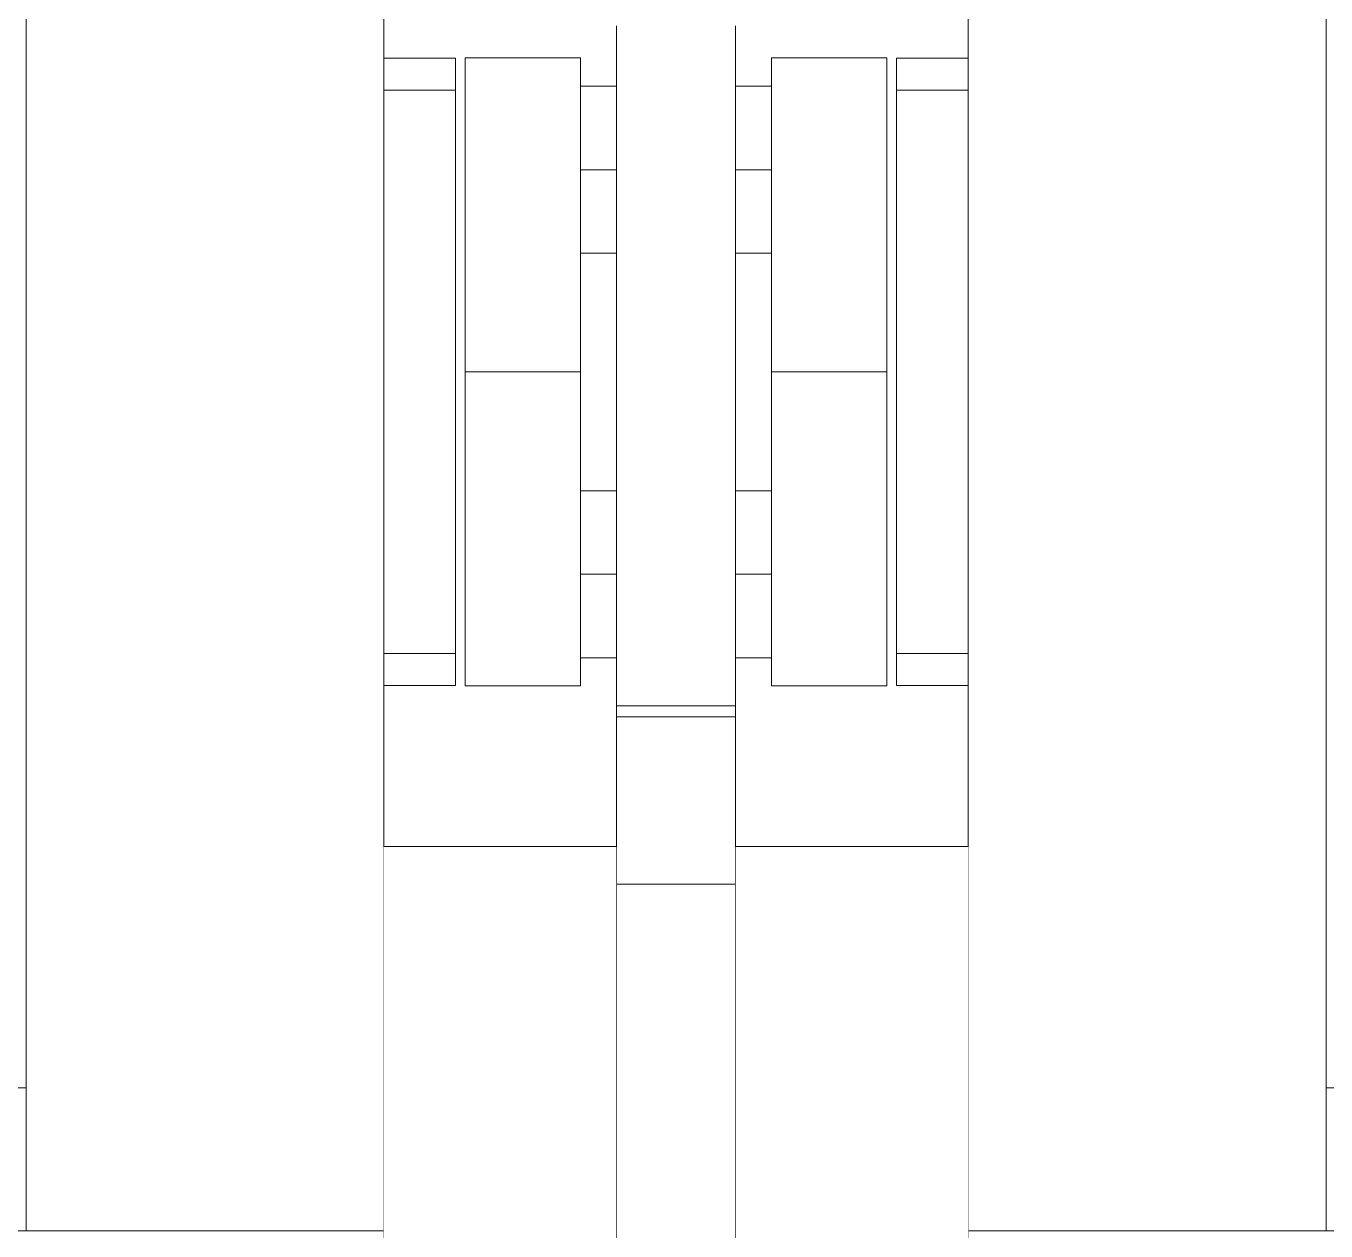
# Model space of a CAD drawing. Header units: millimetres. Extents: x -46169 to 237885, y -84465 to 18123.
# Drawn here: x 169722.6 to 169831.6, y -80647.3 to -80546.3 of the extents above; entities that cross this region are included whole.
import ezdxf

# ---------------------------------------------------------------- set-up
doc = ezdxf.new("R2010")
doc.units = ezdxf.units.MM
doc.header["$MEASUREMENT"] = 0
doc.linetypes.add('Wipeout_Contour', pattern=[1000, 0, -1000])
doc.layers.add('New_A-20-M_Floor_Slab', color=7, linetype='Continuous')
doc.layers.add('New_A-35-M_FFE_Fixed', color=7, linetype='Continuous')
doc.layers.add('New_A-20-M_Floor_Slab_Pen_No__89', color=8, linetype='Continuous', lineweight=20)
doc.layers.add('New_A-35-M_FFE_Fixed_Pen_No__1', color=7, linetype='Continuous', lineweight=13)

# ---------------------------------------------------------------- blocks, each defined once
blk = doc.blocks.new('Section Elem_134_3', base_point=(129666.67, -84332.61))
at = {"color": 254, "linetype": 'Wipeout_Contour', "lineweight": 0, "ltscale": 3006621.903071691}
blk.add_wipeout([(169752.61, -80601.62), (169752.61, -80615.11), (169772.11, -80615.11), (169772.11, -80599.29), (169769.11, -80599.29), (169769.11, -80601.65), (169759.42, -80601.65), (169759.42, -80549.01), (169769.11, -80549.01), (169769.11, -80551.38), (169772.11, -80551.38), (169772.11, -80520.4), (169752.61, -80520.4), (169752.61, -80549.04), (169758.61, -80549.04), (169758.61, -80601.62)], dxfattribs=at).dxf.layer = 'New_A-20-M_Floor_Slab'
at = {"color": 254, "linetype": 'Wipeout_Contour', "lineweight": 0, "ltscale": 3007024.959560505}
blk.add_wipeout([(169801.61, -80520.4), (169782.11, -80520.4), (169782.11, -80551.38), (169785.11, -80551.38), (169785.11, -80549.01), (169794.8, -80549.01), (169794.8, -80601.65), (169785.11, -80601.65), (169785.11, -80599.29), (169782.11, -80599.29), (169782.11, -80615.11), (169801.61, -80615.11), (169801.61, -80601.62), (169795.61, -80601.62), (169795.61, -80549.04), (169801.61, -80549.04)], dxfattribs=at).dxf.layer = 'New_A-20-M_Floor_Slab'
at = {"color": 254, "linetype": 'Wipeout_Contour', "lineweight": 0, "ltscale": 751685.506251}
blk.add_wipeout([(169769.11, -80585.29), (169772.11, -80585.29), (169772.11, -80565.38), (169769.11, -80565.38)], dxfattribs=at).dxf.layer = 'New_A-20-M_Floor_Slab'
at = {"color": 254, "linetype": 'Wipeout_Contour', "lineweight": 0, "ltscale": 751732.483802}
blk.add_wipeout([(169785.11, -80565.38), (169782.11, -80565.38), (169782.11, -80585.29), (169785.11, -80585.29)], dxfattribs=at).dxf.layer = 'New_A-20-M_Floor_Slab'
blk = doc.blocks.new('Section Elem_137_3', base_point=(129666.67, -84332.61))
at = {"layer": 'New_A-35-M_FFE_Fixed_Pen_No__1', "linetype": 'Continuous'}
blk.add_line((169772.11, -80618.27), (169772.11, -80618.27), dxfattribs=at)
at = {"color": 254, "linetype": 'Wipeout_Contour', "lineweight": 0, "ltscale": 751660.944753}
blk.add_wipeout([(169772.11, -80546.44), (169772.11, -80548.19), (169782.11, -80548.19), (169782.11, -80546.44)], dxfattribs=at).dxf.layer = 'New_A-35-M_FFE_Fixed'
at = {"color": 254, "linetype": 'Wipeout_Contour', "lineweight": 0, "ltscale": 751742.055862}
blk.add_wipeout([(169795.61, -80549.04), (169795.61, -80549.56), (169801.61, -80549.56), (169801.61, -80549.04)], dxfattribs=at).dxf.layer = 'New_A-35-M_FFE_Fixed'
at = {"color": 254, "linetype": 'Wipeout_Contour', "lineweight": 0, "ltscale": 751693.618968}
blk.add_wipeout([(169782.11, -80553.43), (169785.11, -80553.43), (169785.11, -80551.91), (169782.11, -80551.91)], dxfattribs=at).dxf.layer = 'New_A-35-M_FFE_Fixed'
at = {"color": 254, "linetype": 'Wipeout_Contour', "lineweight": 0, "ltscale": 939626.90632}
blk.add_wipeout([(169782.11, -80558.38), (169785.11, -80558.38), (169785.11, -80556.38), (169785.11, -80555.7), (169782.11, -80555.7)], dxfattribs=at).dxf.layer = 'New_A-35-M_FFE_Fixed'
at = {"color": 254, "linetype": 'Wipeout_Contour', "lineweight": 0, "ltscale": 751713.195489}
blk.add_wipeout([(169782.11, -80564.84), (169785.11, -80564.84), (169785.11, -80563.33), (169782.11, -80563.33)], dxfattribs=at).dxf.layer = 'New_A-35-M_FFE_Fixed'
at = {"color": 254, "linetype": 'Wipeout_Contour', "lineweight": 0, "ltscale": 751755.021915}
blk.add_wipeout([(169782.11, -80589.61), (169785.11, -80589.61), (169785.11, -80587.34), (169782.11, -80587.34)], dxfattribs=at).dxf.layer = 'New_A-35-M_FFE_Fixed'
at = {"color": 254, "linetype": 'Wipeout_Contour', "lineweight": 0, "ltscale": 751768.106728}
blk.add_wipeout([(169785.11, -80594.97), (169782.11, -80594.97), (169782.11, -80597.24), (169785.11, -80597.24)], dxfattribs=at).dxf.layer = 'New_A-35-M_FFE_Fixed'
at = {"color": 254, "linetype": 'Wipeout_Contour', "lineweight": 0, "ltscale": 751831.333802}
blk.add_wipeout([(169801.61, -80601.11), (169795.61, -80601.11), (169795.61, -80601.62), (169801.61, -80601.62)], dxfattribs=at).dxf.layer = 'New_A-35-M_FFE_Fixed'
at = {"color": 254, "linetype": 'Wipeout_Contour', "lineweight": 0, "ltscale": 751757.050545}
blk.add_wipeout([(169782.11, -80603.37), (169782.11, -80603.32), (169772.11, -80603.32), (169772.11, -80603.37)], dxfattribs=at).dxf.layer = 'New_A-35-M_FFE_Fixed'
at = {"color": 254, "linetype": 'Wipeout_Contour', "lineweight": 0, "ltscale": 751759.515325}
blk.add_wipeout([(169772.11, -80604.23), (169772.11, -80605.34), (169782.11, -80605.34), (169782.11, -80604.23)], dxfattribs=at).dxf.layer = 'New_A-35-M_FFE_Fixed'
at = {"color": 254, "linetype": 'Wipeout_Contour', "lineweight": 0, "ltscale": 751762.736663}
blk.add_wipeout([(169772.11, -80606.1), (169772.11, -80607.22), (169782.11, -80607.22), (169782.11, -80606.1)], dxfattribs=at).dxf.layer = 'New_A-35-M_FFE_Fixed'
at = {"color": 254, "linetype": 'Wipeout_Contour', "lineweight": 0, "ltscale": 751798.834528}
blk.add_wipeout([(169782.11, -80629.54), (169782.11, -80625.86), (169772.11, -80625.86), (169772.11, -80629.54)], dxfattribs=at).dxf.layer = 'New_A-35-M_FFE_Fixed'
at = {"layer": 'New_A-35-M_FFE_Fixed_Pen_No__1', "linetype": 'Continuous'}
for p, q in [((169772.11, -80603.32), (169772.11, -80603.32)), ((169772.11, -80604.23), (169772.11, -80604.23))]:
    blk.add_line(p, q, dxfattribs=at)
at = {"color": 254, "linetype": 'Wipeout_Contour', "lineweight": 0, "ltscale": 751691.861441}
blk.add_wipeout([(169782.11, -80551.38), (169782.11, -80551.91), (169785.11, -80551.91), (169785.11, -80551.38)], dxfattribs=at).dxf.layer = 'New_A-35-M_FFE_Fixed'
at = {"color": 254, "linetype": 'Wipeout_Contour', "lineweight": 0, "ltscale": 751696.86675}
blk.add_wipeout([(169785.11, -80553.43), (169782.11, -80553.43), (169782.11, -80555.7), (169785.11, -80555.7)], dxfattribs=at).dxf.layer = 'New_A-35-M_FFE_Fixed'
at = {"color": 254, "linetype": 'Wipeout_Contour', "lineweight": 0, "ltscale": 751709.947409}
blk.add_wipeout([(169782.11, -80561.05), (169782.11, -80563.33), (169785.11, -80563.33), (169785.11, -80561.05)], dxfattribs=at).dxf.layer = 'New_A-35-M_FFE_Fixed'
at = {"color": 254, "linetype": 'Wipeout_Contour', "lineweight": 0, "ltscale": 939644.780091}
blk.add_wipeout([(169782.11, -80565.38), (169785.11, -80565.38), (169785.11, -80565.26), (169785.11, -80564.84), (169782.11, -80564.84)], dxfattribs=at).dxf.layer = 'New_A-35-M_FFE_Fixed'
at = {"color": 254, "linetype": 'Wipeout_Contour', "lineweight": 0, "ltscale": 751751.773016}
blk.add_wipeout([(169782.11, -80587.34), (169785.11, -80587.34), (169785.11, -80585.82), (169782.11, -80585.82)], dxfattribs=at).dxf.layer = 'New_A-35-M_FFE_Fixed'
at = {"color": 254, "linetype": 'Wipeout_Contour', "lineweight": 0, "ltscale": 939706.115545}
blk.add_wipeout([(169785.11, -80592.29), (169782.11, -80592.29), (169782.11, -80594.97), (169785.11, -80594.97), (169785.11, -80594.28)], dxfattribs=at).dxf.layer = 'New_A-35-M_FFE_Fixed'
at = {"color": 254, "linetype": 'Wipeout_Contour', "lineweight": 0, "ltscale": 751771.355993}
blk.add_wipeout([(169785.11, -80597.24), (169782.11, -80597.24), (169782.11, -80598.75), (169785.11, -80598.75)], dxfattribs=at).dxf.layer = 'New_A-35-M_FFE_Fixed'
at = {"color": 254, "linetype": 'Wipeout_Contour', "lineweight": 0, "ltscale": 751829.040388}
blk.add_wipeout([(169795.61, -80598.94), (169795.61, -80601.11), (169801.61, -80601.11), (169801.61, -80598.94)], dxfattribs=at).dxf.layer = 'New_A-35-M_FFE_Fixed'
at = {"layer": 'New_A-35-M_FFE_Fixed_Pen_No__1', "linetype": 'Continuous'}
blk.add_line((169795.61, -80601.62), (169795.61, -80601.11), dxfattribs=at)
at = {"color": 254, "linetype": 'Wipeout_Contour', "lineweight": 0, "ltscale": 751786.693884}
blk.add_wipeout([(169795.61, -80598.94), (169801.61, -80598.94), (169801.61, -80551.72), (169795.61, -80551.72)], dxfattribs=at).dxf.layer = 'New_A-35-M_FFE_Fixed'
at = {"color": 254, "linetype": 'Wipeout_Contour', "lineweight": 0, "ltscale": 751671.067903}
blk.add_wipeout([(169772.11, -80553.51), (169782.11, -80553.51), (169782.11, -80552.92), (169772.11, -80552.92)], dxfattribs=at).dxf.layer = 'New_A-35-M_FFE_Fixed'
at = {"color": 254, "linetype": 'Wipeout_Contour', "lineweight": 0, "ltscale": 751705.703677}
blk.add_wipeout([(169782.11, -80558.38), (169782.11, -80561.05), (169785.11, -80561.05), (169785.11, -80558.38)], dxfattribs=at).dxf.layer = 'New_A-35-M_FFE_Fixed'
at = {"color": 254, "linetype": 'Wipeout_Contour', "lineweight": 0, "ltscale": 751750.014748}
blk.add_wipeout([(169782.11, -80585.29), (169782.11, -80585.82), (169785.11, -80585.82), (169785.11, -80585.29)], dxfattribs=at).dxf.layer = 'New_A-35-M_FFE_Fixed'
at = {"color": 254, "linetype": 'Wipeout_Contour', "lineweight": 0, "ltscale": 751759.266758}
blk.add_wipeout([(169782.11, -80592.29), (169785.11, -80592.29), (169785.11, -80589.61), (169782.11, -80589.61)], dxfattribs=at).dxf.layer = 'New_A-35-M_FFE_Fixed'
at = {"color": 254, "linetype": 'Wipeout_Contour', "lineweight": 0, "ltscale": 751773.114606}
blk.add_wipeout([(169785.11, -80598.75), (169782.11, -80598.75), (169782.11, -80599.29), (169785.11, -80599.29)], dxfattribs=at).dxf.layer = 'New_A-35-M_FFE_Fixed'
at = {"layer": 'New_A-35-M_FFE_Fixed_Pen_No__1', "linetype": 'Continuous'}
blk.add_line((169795.61, -80601.11), (169795.61, -80598.94), dxfattribs=at)
at = {"color": 254, "linetype": 'Wipeout_Contour', "lineweight": 0, "ltscale": 751744.348121}
blk.add_wipeout([(169795.61, -80551.72), (169801.61, -80551.72), (169801.61, -80549.56), (169795.61, -80549.56)], dxfattribs=at).dxf.layer = 'New_A-35-M_FFE_Fixed'
at = {"color": 254, "linetype": 'Wipeout_Contour', "lineweight": 0, "ltscale": 751780.002809}
blk.add_wipeout([(169785.11, -80593.94), (169794.8, -80593.94), (169794.8, -80585.4), (169785.11, -80585.4)], dxfattribs=at).dxf.layer = 'New_A-35-M_FFE_Fixed'
at = {"color": 254, "linetype": 'Wipeout_Contour', "lineweight": 0, "ltscale": 751741.920568}
blk.add_wipeout([(169782.11, -80597.66), (169782.11, -80591.39), (169772.11, -80591.39), (169772.11, -80597.66)], dxfattribs=at).dxf.layer = 'New_A-35-M_FFE_Fixed'
at = {"layer": 'New_A-35-M_FFE_Fixed_Pen_No__1', "linetype": 'Continuous'}
for p, q in [((169795.61, -80549.56), (169795.61, -80549.04)), ((169795.61, -80551.72), (169795.61, -80549.56)), ((169795.61, -80598.94), (169795.61, -80551.72)), ((169785.11, -80592.29), (169782.11, -80592.29))]:
    blk.add_line(p, q, dxfattribs=at)
at = {"color": 254, "linetype": 'Wipeout_Contour', "lineweight": 0, "ltscale": 751851.783075}
blk.add_wipeout([(169801.61, -80503.33), (169801.61, -80647.33), (169831.61, -80647.33), (169831.61, -80503.33)], dxfattribs=at).dxf.layer = 'New_A-35-M_FFE_Fixed'
at = {"color": 254, "linetype": 'Wipeout_Contour', "lineweight": 0, "ltscale": 751764.043222}
blk.add_wipeout([(169785.11, -80575.33), (169785.11, -80585.4), (169794.8, -80585.4), (169794.8, -80575.33)], dxfattribs=at).dxf.layer = 'New_A-35-M_FFE_Fixed'
at = {"color": 254, "linetype": 'Wipeout_Contour', "lineweight": 0, "ltscale": 751792.218721}
blk.add_wipeout([(169794.8, -80593.94), (169785.11, -80593.94), (169785.11, -80599.65), (169794.8, -80599.65)], dxfattribs=at).dxf.layer = 'New_A-35-M_FFE_Fixed'
at = {"layer": 'New_A-35-M_FFE_Fixed_Pen_No__1', "linetype": 'Continuous'}
for p, q in [((169801.61, -80549.04), (169795.61, -80549.04)), ((169801.61, -80551.72), (169795.61, -80551.72)), ((169785.11, -80585.29), (169782.11, -80585.29)), ((169785.11, -80593.94), (169785.11, -80585.4)), ((169794.8, -80593.94), (169794.8, -80585.4)), ((169801.61, -80598.94), (169795.61, -80598.94)), ((169801.61, -80601.62), (169795.61, -80601.62))]:
    blk.add_line(p, q, dxfattribs=at)
at = {"color": 254, "linetype": 'Wipeout_Contour', "lineweight": 0, "ltscale": 751746.770316}
blk.add_wipeout([(169785.11, -80575.33), (169794.8, -80575.33), (169794.8, -80565.26), (169785.11, -80565.26)], dxfattribs=at).dxf.layer = 'New_A-35-M_FFE_Fixed'
at = {"color": 254, "linetype": 'Wipeout_Contour', "lineweight": 0, "ltscale": 751798.830274}
blk.add_wipeout([(169785.11, -80599.65), (169785.11, -80601.65), (169794.8, -80601.65), (169794.8, -80599.65)], dxfattribs=at).dxf.layer = 'New_A-35-M_FFE_Fixed'
at = {"color": 254, "linetype": 'Wipeout_Contour', "lineweight": 0, "ltscale": 1129280.718293876}
blk.add_wipeout([(170302.61, -80647.33), (170272.61, -80647.33), (169831.61, -80647.33), (169801.61, -80647.33), (169801.61, -80695.83), (170302.61, -80695.83)], dxfattribs=at).dxf.layer = 'New_A-35-M_FFE_Fixed'
at = {"layer": 'New_A-35-M_FFE_Fixed_Pen_No__1', "linetype": 'Continuous'}
for p, q in [((169801.61, -80647.33), (169801.61, -80503.33)), ((169794.8, -80575.33), (169785.11, -80575.33)), ((169785.11, -80585.4), (169785.11, -80575.33)), ((169794.8, -80585.4), (169794.8, -80575.33)), ((169785.11, -80599.65), (169785.11, -80593.94)), ((169794.8, -80599.65), (169794.8, -80593.94)), ((169785.11, -80599.29), (169782.11, -80599.29)), ((169785.11, -80601.65), (169785.11, -80599.65)), ((169794.8, -80601.65), (169794.8, -80599.65)), ((169794.8, -80601.65), (169785.11, -80601.65)), ((169801.61, -80695.83), (169801.61, -80647.33))]:
    blk.add_line(p, q, dxfattribs=at)
at = {"color": 254, "linetype": 'Wipeout_Contour', "lineweight": 0, "ltscale": 751730.813732}
blk.add_wipeout([(169785.11, -80565.26), (169794.8, -80565.26), (169794.8, -80556.72), (169785.11, -80556.72)], dxfattribs=at).dxf.layer = 'New_A-35-M_FFE_Fixed'
at = {"color": 254, "linetype": 'Wipeout_Contour', "lineweight": 0, "ltscale": 752816.079551}
blk.add_wipeout([(170272.61, -80647.33), (170272.61, -80635.33), (169831.61, -80635.33), (169831.61, -80647.33)], dxfattribs=at).dxf.layer = 'New_A-35-M_FFE_Fixed'
at = {"layer": 'New_A-35-M_FFE_Fixed_Pen_No__1', "linetype": 'Continuous'}
for p, q in [((169785.11, -80558.38), (169782.11, -80558.38)), ((169785.11, -80565.38), (169782.11, -80565.38)), ((169785.11, -80575.33), (169785.11, -80565.26)), ((169794.8, -80575.33), (169794.8, -80565.26)), ((169831.61, -80647.33), (169801.61, -80647.33)), ((169831.61, -80647.33), (170272.61, -80647.33))]:
    blk.add_line(p, q, dxfattribs=at)
at = {"color": 254, "linetype": 'Wipeout_Contour', "lineweight": 0, "ltscale": 752692.760399}
blk.add_wipeout([(170272.61, -80635.33), (170272.61, -80503.33), (169831.61, -80503.33), (169831.61, -80635.33)], dxfattribs=at).dxf.layer = 'New_A-35-M_FFE_Fixed'
at = {"color": 254, "linetype": 'Wipeout_Contour', "lineweight": 0, "ltscale": 751718.602066}
blk.add_wipeout([(169785.11, -80556.72), (169794.8, -80556.72), (169794.8, -80551.02), (169785.11, -80551.02)], dxfattribs=at).dxf.layer = 'New_A-35-M_FFE_Fixed'
at = {"layer": 'New_A-35-M_FFE_Fixed_Pen_No__1', "linetype": 'Continuous'}
for p, q in [((169831.61, -80647.33), (169831.61, -80503.33)), ((169785.11, -80565.26), (169785.11, -80556.72)), ((169794.8, -80565.26), (169794.8, -80556.72)), ((169831.61, -80635.33), (170272.61, -80635.33))]:
    blk.add_line(p, q, dxfattribs=at)
at = {"color": 254, "linetype": 'Wipeout_Contour', "lineweight": 0, "ltscale": 751711.993509}
blk.add_wipeout([(169785.11, -80549.01), (169785.11, -80551.02), (169794.8, -80551.02), (169794.8, -80549.01)], dxfattribs=at).dxf.layer = 'New_A-35-M_FFE_Fixed'
at = {"layer": 'New_A-35-M_FFE_Fixed_Pen_No__1', "linetype": 'Continuous'}
for p, q in [((169785.11, -80551.02), (169785.11, -80549.01)), ((169794.8, -80549.01), (169785.11, -80549.01)), ((169794.8, -80551.02), (169794.8, -80549.01)), ((169785.11, -80551.38), (169782.11, -80551.38)), ((169785.11, -80556.72), (169785.11, -80551.02)), ((169794.8, -80556.72), (169794.8, -80551.02))]:
    blk.add_line(p, q, dxfattribs=at)
blk = doc.blocks.new('Section Elem_150_3', base_point=(129666.67, -84332.61))
at = {"color": 254, "linetype": 'Wipeout_Contour', "lineweight": 0, "ltscale": 751659.354756}
blk.add_wipeout([(169782.11, -80546.44), (169782.11, -80546.33), (169772.11, -80546.33), (169772.11, -80546.44)], dxfattribs=at).dxf.layer = 'New_A-35-M_FFE_Fixed'
at = {"color": 254, "linetype": 'Wipeout_Contour', "lineweight": 0, "ltscale": 751586.65892}
blk.add_wipeout([(169752.61, -80549.04), (169752.61, -80549.56), (169758.61, -80549.56), (169758.61, -80549.04)], dxfattribs=at).dxf.layer = 'New_A-35-M_FFE_Fixed'
at = {"color": 254, "linetype": 'Wipeout_Contour', "lineweight": 0, "ltscale": 939559.378297}
blk.add_wipeout([(169769.11, -80551.91), (169769.11, -80553.43), (169772.11, -80553.43), (169772.11, -80552.92), (169772.11, -80551.91)], dxfattribs=at).dxf.layer = 'New_A-35-M_FFE_Fixed'
at = {"color": 254, "linetype": 'Wipeout_Contour', "lineweight": 0, "ltscale": 751654.130642}
blk.add_wipeout([(169772.11, -80555.7), (169769.11, -80555.7), (169769.11, -80558.38), (169772.11, -80558.38)], dxfattribs=at).dxf.layer = 'New_A-35-M_FFE_Fixed'
at = {"color": 254, "linetype": 'Wipeout_Contour', "lineweight": 0, "ltscale": 751666.216479}
blk.add_wipeout([(169769.11, -80564.84), (169772.11, -80564.84), (169772.11, -80563.33), (169769.11, -80563.33)], dxfattribs=at).dxf.layer = 'New_A-35-M_FFE_Fixed'
at = {"color": 254, "linetype": 'Wipeout_Contour', "lineweight": 0, "ltscale": 751708.045518}
blk.add_wipeout([(169769.11, -80587.34), (169769.11, -80589.61), (169772.11, -80589.61), (169772.11, -80587.34)], dxfattribs=at).dxf.layer = 'New_A-35-M_FFE_Fixed'
at = {"color": 254, "linetype": 'Wipeout_Contour', "lineweight": 0, "ltscale": 751721.131354}
blk.add_wipeout([(169769.11, -80594.97), (169769.11, -80597.24), (169772.11, -80597.24), (169772.11, -80594.97)], dxfattribs=at).dxf.layer = 'New_A-35-M_FFE_Fixed'
at = {"color": 254, "linetype": 'Wipeout_Contour', "lineweight": 0, "ltscale": 751675.955316}
blk.add_wipeout([(169758.61, -80601.11), (169752.61, -80601.11), (169752.61, -80601.62), (169758.61, -80601.62)], dxfattribs=at).dxf.layer = 'New_A-35-M_FFE_Fixed'
at = {"color": 254, "linetype": 'Wipeout_Contour', "lineweight": 0, "ltscale": 751757.831611}
blk.add_wipeout([(169782.11, -80604.23), (169782.11, -80603.37), (169772.11, -80603.37), (169772.11, -80604.23)], dxfattribs=at).dxf.layer = 'New_A-35-M_FFE_Fixed'
at = {"color": 254, "linetype": 'Wipeout_Contour', "lineweight": 0, "ltscale": 751761.121701}
blk.add_wipeout([(169782.11, -80606.1), (169782.11, -80605.34), (169772.11, -80605.34), (169772.11, -80606.1)], dxfattribs=at).dxf.layer = 'New_A-35-M_FFE_Fixed'
at = {"color": 254, "linetype": 'Wipeout_Contour', "lineweight": 0, "ltscale": 751764.314424}
blk.add_wipeout([(169772.11, -80607.22), (169772.11, -80607.94), (169782.11, -80607.94), (169782.11, -80607.22)], dxfattribs=at).dxf.layer = 'New_A-35-M_FFE_Fixed'
at = {"color": 254, "linetype": 'Wipeout_Contour', "lineweight": 0, "ltscale": 751769.552068}
blk.add_wipeout([(169782.11, -80611.52), (169782.11, -80609.75), (169772.11, -80609.75), (169772.11, -80611.52)], dxfattribs=at).dxf.layer = 'New_A-35-M_FFE_Fixed'
at = {"color": 254, "linetype": 'Wipeout_Contour', "lineweight": 0, "ltscale": 751781.253625}
blk.add_wipeout([(169772.11, -80618.27), (169782.11, -80618.27), (169782.11, -80616.64), (169772.11, -80616.64)], dxfattribs=at).dxf.layer = 'New_A-35-M_FFE_Fixed'
at = {"color": 254, "linetype": 'Wipeout_Contour', "lineweight": 0, "ltscale": 751792.681362}
blk.add_wipeout([(169772.11, -80625.86), (169782.11, -80625.86), (169782.11, -80622.37), (169772.11, -80622.37)], dxfattribs=at).dxf.layer = 'New_A-35-M_FFE_Fixed'
at = {"color": 254, "linetype": 'Wipeout_Contour', "lineweight": 0, "ltscale": 751825.743957}
blk.add_wipeout([(169782.11, -80646.23), (169782.11, -80640.54), (169772.11, -80640.54), (169772.11, -80646.23)], dxfattribs=at).dxf.layer = 'New_A-35-M_FFE_Fixed'
at = {"layer": 'New_A-35-M_FFE_Fixed_Pen_No__1', "linetype": 'Continuous'}
for p, q in [((169782.11, -80604.23), (169772.11, -80604.23)), ((169772.11, -80606.1), (169772.11, -80604.23)), ((169782.11, -80606.1), (169782.11, -80604.23))]:
    blk.add_line(p, q, dxfattribs=at)
at = {"color": 254, "linetype": 'Wipeout_Contour', "lineweight": 0, "ltscale": 751644.881098}
blk.add_wipeout([(169769.11, -80551.91), (169772.11, -80551.91), (169772.11, -80551.38), (169769.11, -80551.38)], dxfattribs=at).dxf.layer = 'New_A-35-M_FFE_Fixed'
at = {"color": 254, "linetype": 'Wipeout_Contour', "lineweight": 0, "ltscale": 751649.886856}
blk.add_wipeout([(169769.11, -80553.43), (169769.11, -80555.7), (169772.11, -80555.7), (169772.11, -80553.43)], dxfattribs=at).dxf.layer = 'New_A-35-M_FFE_Fixed'
at = {"color": 254, "linetype": 'Wipeout_Contour', "lineweight": 0, "ltscale": 751662.968195}
blk.add_wipeout([(169772.11, -80561.05), (169769.11, -80561.05), (169769.11, -80563.33), (169772.11, -80563.33)], dxfattribs=at).dxf.layer = 'New_A-35-M_FFE_Fixed'
at = {"color": 254, "linetype": 'Wipeout_Contour', "lineweight": 0, "ltscale": 751667.974461}
blk.add_wipeout([(169769.11, -80564.84), (169769.11, -80565.38), (169772.11, -80565.38), (169772.11, -80564.84)], dxfattribs=at).dxf.layer = 'New_A-35-M_FFE_Fixed'
at = {"color": 254, "linetype": 'Wipeout_Contour', "lineweight": 0, "ltscale": 751704.796416}
blk.add_wipeout([(169769.11, -80587.34), (169772.11, -80587.34), (169772.11, -80585.82), (169769.11, -80585.82)], dxfattribs=at).dxf.layer = 'New_A-35-M_FFE_Fixed'
at = {"color": 254, "linetype": 'Wipeout_Contour', "lineweight": 0, "ltscale": 751716.885897}
blk.add_wipeout([(169769.11, -80592.29), (169769.11, -80594.97), (169772.11, -80594.97), (169772.11, -80592.29)], dxfattribs=at).dxf.layer = 'New_A-35-M_FFE_Fixed'
at = {"color": 254, "linetype": 'Wipeout_Contour', "lineweight": 0, "ltscale": 939656.143184}
blk.add_wipeout([(169772.11, -80597.24), (169769.11, -80597.24), (169769.11, -80598.75), (169772.11, -80598.75), (169772.11, -80597.66)], dxfattribs=at).dxf.layer = 'New_A-35-M_FFE_Fixed'
at = {"color": 254, "linetype": 'Wipeout_Contour', "lineweight": 0, "ltscale": 751673.661429}
blk.add_wipeout([(169758.61, -80598.94), (169752.61, -80598.94), (169752.61, -80601.11), (169758.61, -80601.11)], dxfattribs=at).dxf.layer = 'New_A-35-M_FFE_Fixed'
at = {"color": 254, "linetype": 'Wipeout_Contour', "lineweight": 0, "ltscale": 751766.483281}
blk.add_wipeout([(169772.11, -80609.75), (169782.11, -80609.75), (169782.11, -80607.94), (169772.11, -80607.94)], dxfattribs=at).dxf.layer = 'New_A-35-M_FFE_Fixed'
at = {"color": 254, "linetype": 'Wipeout_Contour', "lineweight": 0, "ltscale": 751778.414346}
blk.add_wipeout([(169782.11, -80616.64), (169782.11, -80614.96), (169772.11, -80614.96), (169772.11, -80616.64)], dxfattribs=at).dxf.layer = 'New_A-35-M_FFE_Fixed'
at = {"color": 254, "linetype": 'Wipeout_Contour', "lineweight": 0, "ltscale": 751783.972911}
blk.add_wipeout([(169782.11, -80619.81), (169782.11, -80618.27), (169772.11, -80618.27), (169772.11, -80619.81)], dxfattribs=at).dxf.layer = 'New_A-35-M_FFE_Fixed'
at = {"color": 254, "linetype": 'Wipeout_Contour', "lineweight": 0, "ltscale": 751816.214127}
blk.add_wipeout([(169782.11, -80640.54), (169782.11, -80635.12), (169772.11, -80635.12), (169772.11, -80640.54)], dxfattribs=at).dxf.layer = 'New_A-35-M_FFE_Fixed'
at = {"color": 254, "linetype": 'Wipeout_Contour', "lineweight": 0, "ltscale": 751835.554413}
blk.add_wipeout([(169782.11, -80651.97), (169782.11, -80646.23), (169772.11, -80646.23), (169772.11, -80651.97)], dxfattribs=at).dxf.layer = 'New_A-35-M_FFE_Fixed'
at = {"layer": 'New_A-35-M_FFE_Fixed_Pen_No__1', "linetype": 'Continuous'}
for p, q in [((169758.61, -80601.62), (169758.61, -80601.11)), ((169772.11, -80607.94), (169772.11, -80606.1)), ((169782.11, -80607.94), (169782.11, -80606.1)), ((169772.11, -80609.75), (169772.11, -80607.94)), ((169782.11, -80609.75), (169782.11, -80607.94)), ((169772.11, -80618.27), (169772.11, -80616.64)), ((169782.11, -80618.27), (169782.11, -80616.64)), ((169782.11, -80618.27), (169772.11, -80618.27)), ((169772.11, -80646.23), (169772.11, -80640.54)), ((169782.11, -80646.23), (169782.11, -80640.54)), ((169772.11, -80651.97), (169772.11, -80646.23)), ((169782.11, -80651.97), (169782.11, -80646.23))]:
    blk.add_line(p, q, dxfattribs=at)
at = {"color": 254, "linetype": 'Wipeout_Contour', "lineweight": 0, "ltscale": 751666.500424}
blk.add_wipeout([(169782.11, -80552.92), (169782.11, -80548.19), (169772.11, -80548.19), (169772.11, -80552.92)], dxfattribs=at).dxf.layer = 'New_A-35-M_FFE_Fixed'
at = {"color": 254, "linetype": 'Wipeout_Contour', "lineweight": 0, "ltscale": 751631.30617}
blk.add_wipeout([(169758.61, -80598.94), (169758.61, -80551.72), (169752.61, -80551.72), (169752.61, -80598.94)], dxfattribs=at).dxf.layer = 'New_A-35-M_FFE_Fixed'
at = {"color": 254, "linetype": 'Wipeout_Contour', "lineweight": 0, "ltscale": 751658.724198}
blk.add_wipeout([(169769.11, -80558.38), (169769.11, -80561.05), (169772.11, -80561.05), (169772.11, -80558.38)], dxfattribs=at).dxf.layer = 'New_A-35-M_FFE_Fixed'
at = {"color": 254, "linetype": 'Wipeout_Contour', "lineweight": 0, "ltscale": 751703.038039}
blk.add_wipeout([(169769.11, -80585.29), (169769.11, -80585.82), (169772.11, -80585.82), (169772.11, -80585.29)], dxfattribs=at).dxf.layer = 'New_A-35-M_FFE_Fixed'
at = {"color": 254, "linetype": 'Wipeout_Contour', "lineweight": 0, "ltscale": 939641.528911}
blk.add_wipeout([(169769.11, -80589.61), (169769.11, -80592.29), (169772.11, -80592.29), (169772.11, -80591.39), (169772.11, -80589.61)], dxfattribs=at).dxf.layer = 'New_A-35-M_FFE_Fixed'
at = {"color": 254, "linetype": 'Wipeout_Contour', "lineweight": 0, "ltscale": 751726.13934}
blk.add_wipeout([(169772.11, -80598.75), (169769.11, -80598.75), (169769.11, -80599.29), (169772.11, -80599.29)], dxfattribs=at).dxf.layer = 'New_A-35-M_FFE_Fixed'
at = {"color": 254, "linetype": 'Wipeout_Contour', "lineweight": 0, "ltscale": 751775.517637}
blk.add_wipeout([(169772.11, -80614.96), (169782.11, -80614.96), (169782.11, -80613.26), (169772.11, -80613.26)], dxfattribs=at).dxf.layer = 'New_A-35-M_FFE_Fixed'
at = {"color": 254, "linetype": 'Wipeout_Contour', "lineweight": 0, "ltscale": 751787.484203}
blk.add_wipeout([(169782.11, -80622.37), (169782.11, -80619.81), (169772.11, -80619.81), (169772.11, -80622.37)], dxfattribs=at).dxf.layer = 'New_A-35-M_FFE_Fixed'
at = {"color": 254, "linetype": 'Wipeout_Contour', "lineweight": 0, "ltscale": 751807.315032}
blk.add_wipeout([(169782.11, -80635.12), (169782.11, -80630.17), (169772.11, -80630.17), (169772.11, -80635.12)], dxfattribs=at).dxf.layer = 'New_A-35-M_FFE_Fixed'
at = {"layer": 'New_A-35-M_FFE_Fixed_Pen_No__1', "linetype": 'Continuous'}
for p, q in [((169772.11, -80548.19), (169772.11, -80546.33)), ((169782.11, -80548.19), (169782.11, -80546.33)), ((169758.61, -80601.11), (169758.61, -80598.94)), ((169772.11, -80616.64), (169772.11, -80614.96)), ((169782.11, -80616.64), (169782.11, -80614.96)), ((169772.11, -80619.81), (169772.11, -80618.27)), ((169782.11, -80619.81), (169782.11, -80618.27)), ((169772.11, -80622.37), (169772.11, -80619.81)), ((169782.11, -80622.37), (169782.11, -80619.81)), ((169772.11, -80625.86), (169772.11, -80622.37)), ((169782.11, -80625.86), (169782.11, -80622.37)), ((169772.11, -80640.54), (169772.11, -80635.12)), ((169782.11, -80640.54), (169782.11, -80635.12))]:
    blk.add_line(p, q, dxfattribs=at)
at = {"color": 254, "linetype": 'Wipeout_Contour', "lineweight": 0, "ltscale": 751588.951653}
blk.add_wipeout([(169752.61, -80551.72), (169758.61, -80551.72), (169758.61, -80549.56), (169752.61, -80549.56)], dxfattribs=at).dxf.layer = 'New_A-35-M_FFE_Fixed'
at = {"color": 254, "linetype": 'Wipeout_Contour', "lineweight": 0, "ltscale": 751678.54378}
blk.add_wipeout([(169782.11, -80561.63), (169782.11, -80553.51), (169772.11, -80553.51), (169772.11, -80561.63)], dxfattribs=at).dxf.layer = 'New_A-35-M_FFE_Fixed'
at = {"color": 254, "linetype": 'Wipeout_Contour', "lineweight": 0, "ltscale": 751728.373635}
blk.add_wipeout([(169772.11, -80591.39), (169782.11, -80591.39), (169782.11, -80581.87), (169772.11, -80581.87)], dxfattribs=at).dxf.layer = 'New_A-35-M_FFE_Fixed'
at = {"color": 254, "linetype": 'Wipeout_Contour', "lineweight": 0, "ltscale": 751687.182307}
blk.add_wipeout([(169769.11, -80593.94), (169769.11, -80585.4), (169759.42, -80585.4), (169759.42, -80593.94)], dxfattribs=at).dxf.layer = 'New_A-35-M_FFE_Fixed'
at = {"color": 254, "linetype": 'Wipeout_Contour', "lineweight": 0, "ltscale": 751748.328016}
blk.add_wipeout([(169782.11, -80598.86), (169782.11, -80597.66), (169772.11, -80597.66), (169772.11, -80598.86)], dxfattribs=at).dxf.layer = 'New_A-35-M_FFE_Fixed'
at = {"color": 254, "linetype": 'Wipeout_Contour', "lineweight": 0, "ltscale": 751772.563532}
blk.add_wipeout([(169782.11, -80611.52), (169772.11, -80611.52), (169772.11, -80613.26), (169782.11, -80613.26)], dxfattribs=at).dxf.layer = 'New_A-35-M_FFE_Fixed'
at = {"color": 254, "linetype": 'Wipeout_Contour', "lineweight": 0, "ltscale": 751802.527248}
blk.add_wipeout([(169772.11, -80630.17), (169782.11, -80630.17), (169782.11, -80629.54), (169772.11, -80629.54)], dxfattribs=at).dxf.layer = 'New_A-35-M_FFE_Fixed'
at = {"layer": 'New_A-35-M_FFE_Fixed_Pen_No__1', "linetype": 'Continuous'}
for p, q in [((169772.11, -80553.51), (169772.11, -80548.19)), ((169782.11, -80553.51), (169782.11, -80548.19)), ((169758.61, -80549.56), (169758.61, -80549.04)), ((169758.61, -80551.72), (169758.61, -80549.56)), ((169758.61, -80598.94), (169758.61, -80551.72)), ((169769.11, -80592.29), (169772.11, -80592.29)), ((169772.11, -80611.52), (169772.11, -80609.75)), ((169782.11, -80611.52), (169782.11, -80609.75)), ((169772.11, -80613.26), (169772.11, -80611.52)), ((169782.11, -80613.26), (169782.11, -80611.52)), ((169772.11, -80614.96), (169772.11, -80613.26)), ((169782.11, -80614.96), (169782.11, -80613.26)), ((169772.11, -80630.17), (169772.11, -80625.86)), ((169782.11, -80630.17), (169782.11, -80625.86)), ((169772.11, -80635.12), (169772.11, -80630.17)), ((169782.11, -80635.12), (169782.11, -80630.17))]:
    blk.add_line(p, q, dxfattribs=at)
at = {"color": 254, "linetype": 'Wipeout_Contour', "lineweight": 0, "ltscale": 751566.302988}
blk.add_wipeout([(169752.61, -80503.33), (169722.61, -80503.33), (169722.61, -80647.33), (169752.61, -80647.33)], dxfattribs=at).dxf.layer = 'New_A-35-M_FFE_Fixed'
at = {"color": 254, "linetype": 'Wipeout_Contour', "lineweight": 0, "ltscale": 751711.319599}
blk.add_wipeout([(169782.11, -80581.87), (169782.11, -80571.51), (169772.11, -80571.51), (169772.11, -80581.87)], dxfattribs=at).dxf.layer = 'New_A-35-M_FFE_Fixed'
at = {"color": 254, "linetype": 'Wipeout_Contour', "lineweight": 0, "ltscale": 751671.22075}
blk.add_wipeout([(169769.11, -80575.33), (169759.42, -80575.33), (169759.42, -80585.4), (169769.11, -80585.4)], dxfattribs=at).dxf.layer = 'New_A-35-M_FFE_Fixed'
at = {"color": 254, "linetype": 'Wipeout_Contour', "lineweight": 0, "ltscale": 751699.399728}
blk.add_wipeout([(169759.42, -80593.94), (169759.42, -80599.65), (169769.11, -80599.65), (169769.11, -80593.94)], dxfattribs=at).dxf.layer = 'New_A-35-M_FFE_Fixed'
at = {"color": 254, "linetype": 'Wipeout_Contour', "lineweight": 0, "ltscale": 751753.181603}
blk.add_wipeout([(169782.11, -80603.32), (169782.11, -80598.86), (169772.11, -80598.86), (169772.11, -80603.32)], dxfattribs=at).dxf.layer = 'New_A-35-M_FFE_Fixed'
at = {"layer": 'New_A-35-M_FFE_Fixed_Pen_No__1', "linetype": 'Continuous'}
for p, q in [((169722.61, -80647.33), (169722.61, -80503.33)), ((169752.61, -80647.33), (169752.61, -80503.33)), ((169752.61, -80549.04), (169758.61, -80549.04)), ((169752.61, -80551.72), (169758.61, -80551.72)), ((169772.11, -80591.39), (169772.11, -80581.87)), ((169782.11, -80591.39), (169782.11, -80581.87)), ((169759.42, -80593.94), (169759.42, -80585.4)), ((169769.11, -80585.29), (169772.11, -80585.29)), ((169769.11, -80593.94), (169769.11, -80585.4)), ((169772.11, -80598.86), (169772.11, -80591.39)), ((169782.11, -80598.86), (169782.11, -80591.39)), ((169772.11, -80603.32), (169772.11, -80598.86)), ((169782.11, -80603.32), (169782.11, -80598.86)), ((169752.61, -80598.94), (169758.61, -80598.94)), ((169752.61, -80601.62), (169758.61, -80601.62)), ((169782.11, -80603.32), (169772.11, -80603.32)), ((169772.11, -80604.23), (169772.11, -80603.32)), ((169782.11, -80604.23), (169782.11, -80603.32)), ((169722.61, -80635.33), (169281.61, -80635.33)), ((169722.61, -80647.33), (169281.61, -80647.33)), ((169722.61, -80647.33), (169752.61, -80647.33)), ((169752.61, -80695.83), (169752.61, -80647.33))]:
    blk.add_line(p, q, dxfattribs=at)
at = {"color": 254, "linetype": 'Wipeout_Contour', "lineweight": 0, "ltscale": 751693.969787}
blk.add_wipeout([(169772.11, -80571.51), (169782.11, -80571.51), (169782.11, -80561.63), (169772.11, -80561.63)], dxfattribs=at).dxf.layer = 'New_A-35-M_FFE_Fixed'
at = {"color": 254, "linetype": 'Wipeout_Contour', "lineweight": 0, "ltscale": 751653.94571}
blk.add_wipeout([(169769.11, -80575.33), (169769.11, -80565.26), (169759.42, -80565.26), (169759.42, -80575.33)], dxfattribs=at).dxf.layer = 'New_A-35-M_FFE_Fixed'
at = {"color": 254, "linetype": 'Wipeout_Contour', "lineweight": 0, "ltscale": 751706.012097}
blk.add_wipeout([(169759.42, -80599.65), (169759.42, -80601.65), (169769.11, -80601.65), (169769.11, -80599.65)], dxfattribs=at).dxf.layer = 'New_A-35-M_FFE_Fixed'
at = {"layer": 'New_A-35-M_FFE_Fixed_Pen_No__1', "linetype": 'Continuous'}
for p, q in [((169772.11, -80561.63), (169772.11, -80553.51)), ((169782.11, -80561.63), (169782.11, -80553.51)), ((169772.11, -80571.51), (169772.11, -80561.63)), ((169782.11, -80571.51), (169782.11, -80561.63)), ((169772.11, -80581.87), (169772.11, -80571.51)), ((169782.11, -80581.87), (169782.11, -80571.51)), ((169759.42, -80575.33), (169769.11, -80575.33)), ((169759.42, -80585.4), (169759.42, -80575.33)), ((169769.11, -80585.4), (169769.11, -80575.33)), ((169759.42, -80599.65), (169759.42, -80593.94)), ((169769.11, -80599.65), (169769.11, -80593.94)), ((169759.42, -80601.65), (169759.42, -80599.65)), ((169769.11, -80599.29), (169772.11, -80599.29)), ((169769.11, -80601.65), (169769.11, -80599.65)), ((169759.42, -80601.65), (169769.11, -80601.65))]:
    blk.add_line(p, q, dxfattribs=at)
at = {"color": 254, "linetype": 'Wipeout_Contour', "lineweight": 0, "ltscale": 751637.987157}
blk.add_wipeout([(169769.11, -80565.26), (169769.11, -80556.72), (169759.42, -80556.72), (169759.42, -80565.26)], dxfattribs=at).dxf.layer = 'New_A-35-M_FFE_Fixed'
at = {"layer": 'New_A-35-M_FFE_Fixed_Pen_No__1', "linetype": 'Continuous'}
for p, q in [((169769.11, -80558.38), (169772.11, -80558.38)), ((169759.42, -80575.33), (169759.42, -80565.26)), ((169769.11, -80575.33), (169769.11, -80565.26)), ((169769.11, -80565.38), (169772.11, -80565.38))]:
    blk.add_line(p, q, dxfattribs=at)
at = {"color": 254, "linetype": 'Wipeout_Contour', "lineweight": 0, "ltscale": 751625.773982}
blk.add_wipeout([(169759.42, -80551.02), (169759.42, -80556.72), (169769.11, -80556.72), (169769.11, -80551.02)], dxfattribs=at).dxf.layer = 'New_A-35-M_FFE_Fixed'
at = {"layer": 'New_A-35-M_FFE_Fixed_Pen_No__1', "linetype": 'Continuous'}
for p, q in [((169759.42, -80565.26), (169759.42, -80556.72)), ((169769.11, -80565.26), (169769.11, -80556.72))]:
    blk.add_line(p, q, dxfattribs=at)
at = {"color": 254, "linetype": 'Wipeout_Contour', "lineweight": 0, "ltscale": 751619.164609}
blk.add_wipeout([(169759.42, -80551.02), (169769.11, -80551.02), (169769.11, -80549.01), (169759.42, -80549.01)], dxfattribs=at).dxf.layer = 'New_A-35-M_FFE_Fixed'
at = {"layer": 'New_A-35-M_FFE_Fixed_Pen_No__1', "linetype": 'Continuous'}
for p, q in [((169759.42, -80551.02), (169759.42, -80549.01)), ((169759.42, -80549.01), (169769.11, -80549.01)), ((169769.11, -80551.02), (169769.11, -80549.01)), ((169759.42, -80556.72), (169759.42, -80551.02)), ((169769.11, -80556.72), (169769.11, -80551.02)), ((169769.11, -80551.38), (169772.11, -80551.38))]:
    blk.add_line(p, q, dxfattribs=at)
blk = doc.blocks.new('Section Elem_177_3', base_point=(129666.67, -84332.61))
at = {"color": 254, "linetype": 'Wipeout_Contour', "lineweight": 0, "ltscale": 1501739.898443977}
blk.add_wipeout([(169251.61, -80615.11), (169232.11, -80615.11), (169232.11, -80735.11), (169772.11, -80735.11), (169772.11, -80615.11), (169752.61, -80615.11), (169752.61, -80695.83), (169251.61, -80695.83)], dxfattribs=at).dxf.layer = 'New_A-20-M_Floor_Slab'
at = {"color": 254, "linetype": 'Wipeout_Contour', "lineweight": 0, "ltscale": 1505714.12457562}
blk.add_wipeout([(169801.61, -80615.11), (169782.11, -80615.11), (169782.11, -80735.11), (170322.11, -80735.11), (170322.11, -80615.11), (170302.61, -80615.11), (170302.61, -80695.83), (169801.61, -80695.83)], dxfattribs=at).dxf.layer = 'New_A-20-M_Floor_Slab'
at = {"layer": 'New_A-20-M_Floor_Slab_Pen_No__89', "linetype": 'Continuous'}
for p, q in [((169752.61, -80615.11), (169772.11, -80615.11)), ((169782.11, -80615.11), (169801.61, -80615.11))]:
    blk.add_line(p, q, dxfattribs=at)

msp = doc.modelspace()

# ---------------------------------------------------------------- block references
at = {"layer": 'New_A-20-M_Floor_Slab'}
msp.add_blockref('Section Elem_134_3', (129666.67, -84332.61), dxfattribs=at)

# ---------------------------------------------------------------- next in the draw order: block references
at = {"layer": 'New_A-35-M_FFE_Fixed'}
msp.add_blockref('Section Elem_137_3', (129666.67, -84332.61), dxfattribs=at)

# ---------------------------------------------------------------- next in the draw order: block references
msp.add_blockref('Section Elem_150_3', (129666.67, -84332.61), dxfattribs=at)

# ---------------------------------------------------------------- next in the draw order: block references
at = {"layer": 'New_A-20-M_Floor_Slab'}
msp.add_blockref('Section Elem_177_3', (129666.67, -84332.61), dxfattribs=at)

doc.saveas('drawing.dxf')
